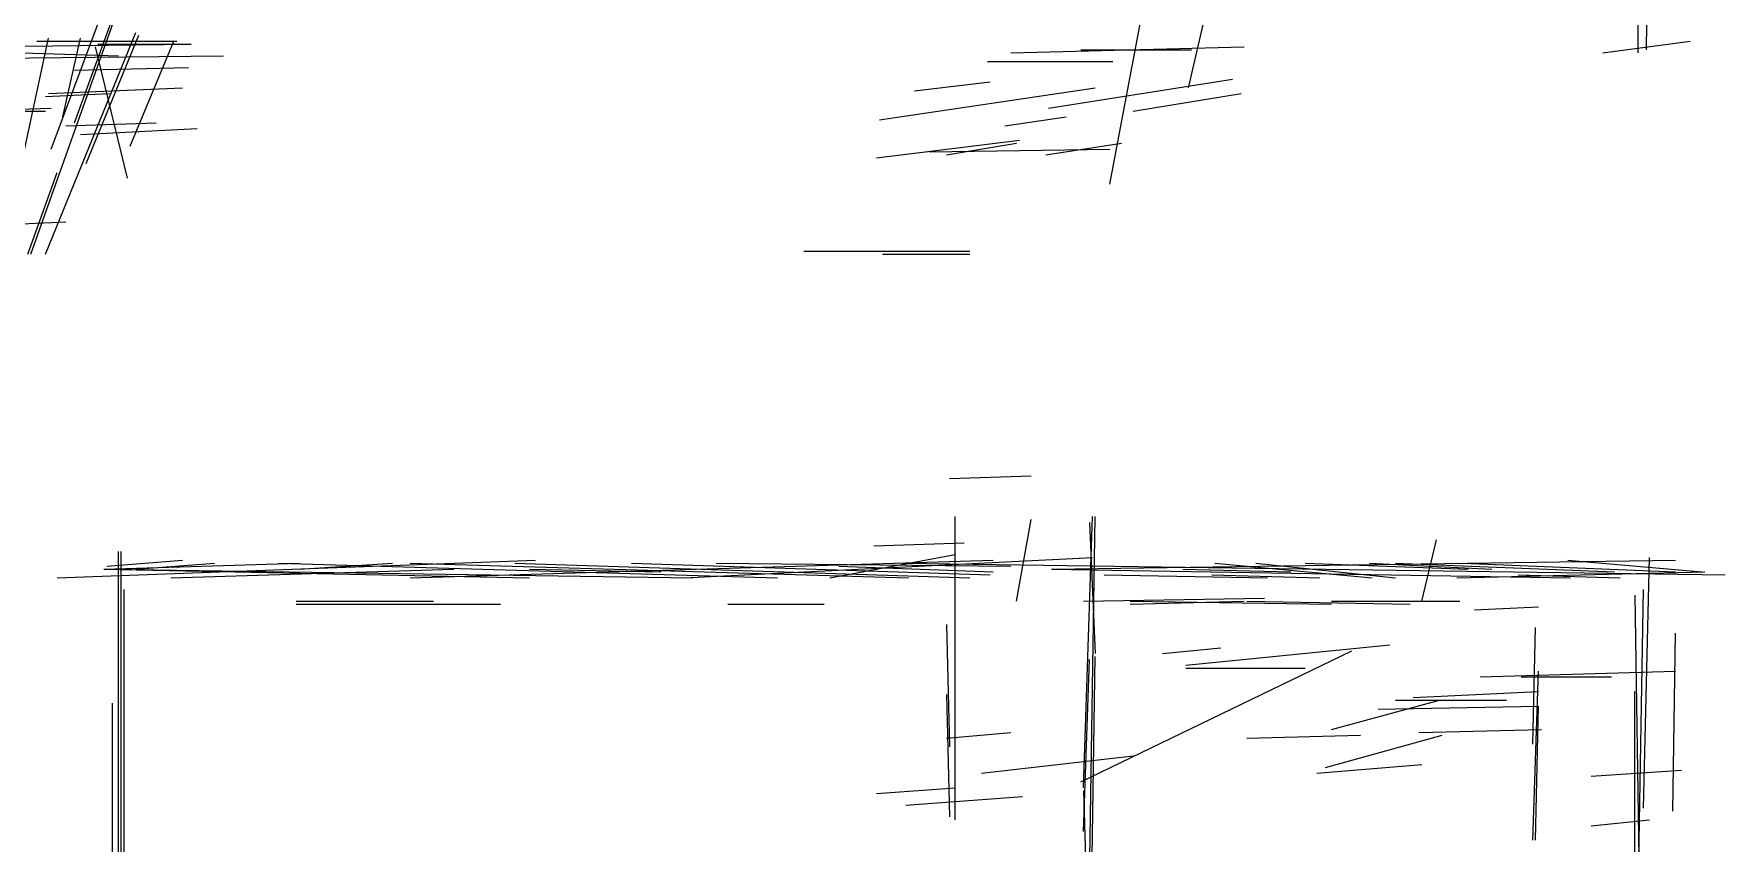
# Model space of a CAD drawing. Header units: metres. Extents: x 0.1 to 46.8, y -33.1 to 0.
# Drawn here: x 8.02 to 13.82, y -16.23 to -13.46 of the extents above; entities that cross this region are included whole.
import ezdxf

# ---------------------------------------------------------------- set-up
doc = ezdxf.new("R2010")
doc.units = ezdxf.units.M
doc.layers.add('Lines', color=7, linetype='Continuous')
doc.layers.add('Walls', color=2, linetype='Continuous')

msp = doc.modelspace()

# ---------------------------------------------------------------- linework, layer by layer
at = {"layer": 'Lines'}
for p, q in [((13.55, -13.51), (13.57, -12.22)), ((13.52, -13.09), (13.52, -13.52)), ((8.08, -13.85), (8.33, -13.18)), ((11.71, -13.97), (11.84, -13.28)), ((8.01, -14.21), (8.33, -13.31)), ((8.16, -13.76), (8.33, -13.29)), ((11.98, -13.64), (12.04, -13.38)), ((8.06, -14.21), (8.37, -13.45)), ((7.77, -13.5), (8.56, -13.49)), ((7.98, -13.89), (8.07, -13.47)), ((8.03, -13.48), (8.51, -13.48)), ((8.12, -13.74), (8.18, -13.47)), ((8.2, -13.9), (8.38, -13.46)), ((8.23, -13.5), (8.34, -13.95)), ((8.24, -13.49), (8.56, -13.49)), ((8.35, -13.84), (8.5, -13.48)), ((11.37, -13.52), (12.17, -13.5)), ((11.61, -13.51), (11.99, -13.51)), ((13.4, -13.52), (13.7, -13.48)), ((7.76, -13.54), (8.67, -13.53)), ((7.98, -13.52), (8.31, -13.53)), ((8.16, -13.58), (8.55, -13.57)), ((11.29, -13.55), (11.72, -13.55)), ((11.04, -13.65), (11.3, -13.62)), ((11.5, -13.71), (12.13, -13.61)), ((8.06, -13.67), (8.28, -13.66)), ((8.07, -13.66), (8.53, -13.64)), ((10.92, -13.75), (11.66, -13.64)), ((11.79, -13.72), (12.16, -13.66)), ((7.42, -13.73), (8.08, -13.71)), ((7.75, -13.72), (8.06, -13.72)), ((11.35, -13.77), (11.56, -13.74)), ((8.13, -13.77), (8.44, -13.76)), ((8.18, -13.8), (8.58, -13.78)), ((10.91, -13.88), (11.4, -13.82)), ((11.09, -13.86), (11.71, -13.85)), ((11.15, -13.87), (11.39, -13.83)), ((11.49, -13.87), (11.75, -13.83)), ((8, -14.21), (8.1, -13.93)), ((7.9, -14.11), (8.13, -14.1)), ((10.66, -14.2), (11.23, -14.2)), ((10.93, -14.21), (11.23, -14.21)), ((11.16, -14.98), (11.44, -14.97)), ((11.18, -16.15), (11.18, -15.11)), ((11.39, -15.4), (11.44, -15.12)), ((11.61, -18.32), (11.66, -15.11)), ((11.62, -16.04), (11.65, -15.11)), ((11.64, -15.13), (11.66, -15.58)), ((12.78, -15.4), (12.83, -15.19)), ((8.31, -18.31), (8.31, -15.23)), ((8.32, -18.96), (8.32, -15.23)), ((10.25, -15.32), (11.65, -15.25)), ((10.75, -15.32), (11.18, -15.24)), ((10.9, -15.21), (11.21, -15.2)), ((13.54, -16.11), (13.56, -15.25)), ((8.1, -15.32), (9.74, -15.26)), ((8.26, -15.29), (8.93, -15.27)), ((8.26, -15.29), (9.72, -15.32)), ((8.27, -15.28), (8.53, -15.26)), ((8.28, -15.29), (10.28, -15.32)), ((8.37, -15.29), (8.64, -15.27)), ((8.49, -15.32), (9.46, -15.29)), ((8.86, -15.27), (10.57, -15.32)), ((8.93, -15.29), (9.25, -15.27)), ((9.31, -15.32), (11.31, -15.26)), ((9.31, -15.27), (11.02, -15.32)), ((9.67, -15.27), (11.23, -15.32)), ((9.72, -15.29), (10.17, -15.3)), ((10.07, -15.27), (11.3, -15.31)), ((10.36, -15.27), (11.37, -15.28)), ((10.78, -15.28), (11.31, -15.3)), ((11, -15.27), (13.82, -15.31)), ((11.51, -15.29), (13.65, -15.26)), ((11.51, -15.29), (13.29, -15.32)), ((11.69, -15.31), (12.25, -15.32)), ((11.96, -15.29), (12.33, -15.3)), ((12.06, -15.31), (12.43, -15.32)), ((12.07, -15.27), (12.61, -15.32)), ((12.21, -15.27), (12.69, -15.32)), ((12.38, -15.27), (12.94, -15.29)), ((12.6, -15.27), (13.02, -15.29)), ((12.69, -15.27), (13.44, -15.3)), ((12.9, -15.32), (13.75, -15.3)), ((12.92, -15.27), (13.65, -15.3)), ((13.11, -15.31), (13.46, -15.32)), ((13.28, -15.26), (13.74, -15.3)), ((8.33, -19.5), (8.33, -15.36)), ((13.49, -18.32), (13.54, -15.36)), ((8.92, -15.4), (9.39, -15.4)), ((8.92, -15.41), (9.62, -15.41)), ((10.4, -15.41), (10.73, -15.41)), ((11.62, -15.4), (12.24, -15.39)), ((11.78, -15.4), (12.47, -15.41)), ((11.78, -15.41), (12.17, -15.4)), ((12.18, -15.4), (12.74, -15.41)), ((12.47, -15.4), (12.91, -15.4)), ((12.96, -15.43), (13.18, -15.42)), ((13.51, -15.38), (13.53, -16.72)), ((11.15, -15.48), (11.16, -15.9)), ((13.16, -15.89), (13.17, -15.49)), ((13.64, -16.12), (13.65, -15.51)), ((11.6, -19.53), (11.66, -15.59)), ((11.61, -16.02), (12.54, -15.57)), ((11.62, -16.19), (11.64, -15.6)), ((11.89, -15.58), (12.09, -15.56)), ((11.97, -15.62), (12.67, -15.55)), ((11.97, -15.63), (12.38, -15.63)), ((12.98, -15.66), (13.65, -15.64)), ((13.12, -15.66), (13.43, -15.66)), ((13.16, -16.22), (13.18, -15.64)), ((12.75, -15.73), (13.18, -15.71)), ((13.51, -16.64), (13.51, -15.71)), ((8.29, -17.35), (8.29, -15.75)), ((11.15, -15.72), (11.16, -16.14)), ((12.47, -15.84), (12.84, -15.74)), ((12.63, -15.77), (13.18, -15.76)), ((12.69, -15.74), (13.07, -15.74)), ((13.17, -16.22), (13.18, -15.76)), ((11.15, -15.87), (11.37, -15.85)), ((12.18, -15.87), (12.57, -15.86)), ((12.45, -15.97), (12.85, -15.86)), ((12.77, -15.85), (13.19, -15.84)), ((11.27, -15.99), (11.79, -15.93)), ((12.42, -15.99), (12.78, -15.96)), ((13.36, -16), (13.67, -15.98)), ((10.91, -16.06), (11.18, -16.04)), ((11.62, -16.05), (11.63, -16.42)), ((11.01, -16.1), (11.41, -16.07)), ((13.36, -16.17), (13.56, -16.15))]:
    msp.add_line(p, q, dxfattribs=at)
at = {"layer": 'Walls'}
for p, q in [((13.55, -13.51), (13.57, -12.22)), ((8.08, -13.85), (8.33, -13.18)), ((8.08, -13.85), (8.33, -13.18)), ((8.08, -13.85), (8.33, -13.18)), ((8.08, -13.85), (8.33, -13.18)), ((8.08, -13.85), (8.33, -13.18)), ((11.71, -13.97), (11.84, -13.28)), ((8.01, -14.21), (8.33, -13.31)), ((8.01, -14.21), (8.33, -13.31)), ((8.01, -14.21), (8.33, -13.31)), ((8.06, -14.21), (8.37, -13.45)), ((8.06, -14.21), (8.37, -13.45)), ((8.06, -14.21), (8.37, -13.45)), ((7.77, -13.5), (8.56, -13.49)), ((7.77, -13.5), (8.56, -13.49)), ((7.77, -13.5), (8.56, -13.49)), ((11.37, -13.52), (12.17, -13.5)), ((11.37, -13.52), (12.17, -13.5)), ((11.37, -13.52), (12.17, -13.5)), ((11.37, -13.52), (12.17, -13.5)), ((11.37, -13.52), (12.17, -13.5)), ((11.37, -13.52), (12.17, -13.5)), ((11.37, -13.52), (12.17, -13.5)), ((11.37, -13.52), (12.17, -13.5)), ((7.76, -13.54), (8.67, -13.53)), ((7.76, -13.54), (8.67, -13.53)), ((7.76, -13.54), (8.67, -13.53)), ((11.5, -13.71), (12.13, -13.61)), ((11.5, -13.71), (12.13, -13.61)), ((11.5, -13.71), (12.13, -13.61)), ((11.5, -13.71), (12.13, -13.61)), ((11.5, -13.71), (12.13, -13.61)), ((10.92, -13.75), (11.66, -13.64)), ((10.92, -13.75), (11.66, -13.64)), ((10.92, -13.75), (11.66, -13.64)), ((10.92, -13.75), (11.66, -13.64)), ((10.92, -13.75), (11.66, -13.64)), ((10.92, -13.75), (11.66, -13.64)), ((10.92, -13.75), (11.66, -13.64)), ((10.92, -13.75), (11.66, -13.64)), ((7.42, -13.73), (8.08, -13.71)), ((7.42, -13.73), (8.08, -13.71)), ((7.42, -13.73), (8.08, -13.71)), ((7.42, -13.73), (8.08, -13.71)), ((11.09, -13.86), (11.71, -13.85)), ((11.09, -13.86), (11.71, -13.85)), ((11.09, -13.86), (11.71, -13.85)), ((11.09, -13.86), (11.71, -13.85)), ((11.09, -13.86), (11.71, -13.85)), ((10.66, -14.2), (11.23, -14.2)), ((10.66, -14.2), (11.23, -14.2)), ((11.18, -16.15), (11.18, -15.11)), ((11.18, -16.15), (11.18, -15.11)), ((11.61, -18.32), (11.66, -15.11)), ((11.61, -18.32), (11.66, -15.11)), ((11.61, -18.32), (11.66, -15.11)), ((11.61, -18.32), (11.66, -15.11)), ((11.61, -18.32), (11.66, -15.11)), ((11.61, -18.32), (11.66, -15.11)), ((11.62, -16.04), (11.65, -15.11)), ((11.62, -16.04), (11.65, -15.11)), ((8.31, -18.31), (8.31, -15.23)), ((8.31, -18.31), (8.31, -15.23)), ((8.31, -18.31), (8.31, -15.23)), ((8.31, -18.31), (8.31, -15.23)), ((8.31, -18.31), (8.31, -15.23)), ((8.31, -18.31), (8.31, -15.23)), ((8.32, -18.96), (8.32, -15.23)), ((8.32, -18.96), (8.32, -15.23)), ((8.32, -18.96), (8.32, -15.23)), ((8.32, -18.96), (8.32, -15.23)), ((8.32, -18.96), (8.32, -15.23)), ((8.32, -18.96), (8.32, -15.23)), ((8.32, -18.96), (8.32, -15.23)), ((10.25, -15.32), (11.65, -15.25)), ((10.25, -15.32), (11.65, -15.25)), ((10.25, -15.32), (11.65, -15.25)), ((10.25, -15.32), (11.65, -15.25)), ((13.54, -16.11), (13.56, -15.25)), ((13.54, -16.11), (13.56, -15.25)), ((13.54, -16.11), (13.56, -15.25)), ((13.54, -16.11), (13.56, -15.25)), ((13.54, -16.11), (13.56, -15.25)), ((13.54, -16.11), (13.56, -15.25)), ((8.1, -15.32), (9.74, -15.26)), ((8.1, -15.32), (9.74, -15.26)), ((8.1, -15.32), (9.74, -15.26)), ((8.1, -15.32), (9.74, -15.26)), ((8.26, -15.29), (8.93, -15.27)), ((8.26, -15.29), (8.93, -15.27)), ((8.26, -15.29), (8.93, -15.27)), ((8.26, -15.29), (8.93, -15.27)), ((8.26, -15.29), (8.93, -15.27)), ((8.26, -15.29), (9.72, -15.32)), ((8.26, -15.29), (9.72, -15.32)), ((8.26, -15.29), (9.72, -15.32)), ((8.26, -15.29), (9.72, -15.32)), ((8.28, -15.29), (10.28, -15.32)), ((8.28, -15.29), (10.28, -15.32)), ((8.28, -15.29), (10.28, -15.32)), ((8.28, -15.29), (10.28, -15.32)), ((8.28, -15.29), (10.28, -15.32)), ((8.49, -15.32), (9.46, -15.29)), ((8.49, -15.32), (9.46, -15.29)), ((8.49, -15.32), (9.46, -15.29)), ((8.49, -15.32), (9.46, -15.29)), ((8.86, -15.27), (10.57, -15.32)), ((8.86, -15.27), (10.57, -15.32)), ((8.86, -15.27), (10.57, -15.32)), ((8.86, -15.27), (10.57, -15.32)), ((8.86, -15.27), (10.57, -15.32)), ((8.86, -15.27), (10.57, -15.32)), ((8.86, -15.27), (10.57, -15.32)), ((8.86, -15.27), (10.57, -15.32)), ((9.31, -15.32), (11.31, -15.26)), ((9.31, -15.32), (11.31, -15.26)), ((9.31, -15.32), (11.31, -15.26)), ((9.31, -15.32), (11.31, -15.26)), ((9.31, -15.32), (11.31, -15.26)), ((9.31, -15.27), (11.02, -15.32)), ((9.31, -15.27), (11.02, -15.32)), ((9.31, -15.27), (11.02, -15.32)), ((9.31, -15.27), (11.02, -15.32)), ((9.31, -15.27), (11.02, -15.32)), ((9.67, -15.27), (11.23, -15.32)), ((9.67, -15.27), (11.23, -15.32)), ((9.67, -15.27), (11.23, -15.32)), ((9.67, -15.27), (11.23, -15.32)), ((9.67, -15.27), (11.23, -15.32)), ((9.67, -15.27), (11.23, -15.32)), ((10.07, -15.27), (11.3, -15.31)), ((10.07, -15.27), (11.3, -15.31)), ((10.07, -15.27), (11.3, -15.31)), ((10.07, -15.27), (11.3, -15.31)), ((10.07, -15.27), (11.3, -15.31)), ((10.07, -15.27), (11.3, -15.31)), ((10.36, -15.27), (11.37, -15.28)), ((10.36, -15.27), (11.37, -15.28)), ((10.36, -15.27), (11.37, -15.28)), ((10.36, -15.27), (11.37, -15.28)), ((10.36, -15.27), (11.37, -15.28)), ((10.78, -15.28), (11.31, -15.3)), ((10.78, -15.28), (11.31, -15.3)), ((10.78, -15.28), (11.31, -15.3)), ((10.78, -15.28), (11.31, -15.3)), ((11, -15.27), (13.82, -15.31)), ((11, -15.27), (13.82, -15.31)), ((11, -15.27), (13.82, -15.31)), ((11, -15.27), (13.82, -15.31)), ((11, -15.27), (13.82, -15.31)), ((11, -15.27), (13.82, -15.31)), ((11, -15.27), (13.82, -15.31)), ((11, -15.27), (13.82, -15.31)), ((11.51, -15.29), (13.65, -15.26)), ((11.51, -15.29), (13.65, -15.26)), ((11.51, -15.29), (13.65, -15.26)), ((11.51, -15.29), (13.65, -15.26)), ((11.51, -15.29), (13.65, -15.26)), ((11.51, -15.29), (13.65, -15.26)), ((11.51, -15.29), (13.65, -15.26)), ((11.51, -15.29), (13.65, -15.26)), ((11.51, -15.29), (13.65, -15.26)), ((11.51, -15.29), (13.65, -15.26)), ((11.51, -15.29), (13.65, -15.26)), ((11.51, -15.29), (13.65, -15.26)), ((11.51, -15.29), (13.29, -15.32)), ((11.51, -15.29), (13.29, -15.32)), ((11.51, -15.29), (13.29, -15.32)), ((11.51, -15.29), (13.29, -15.32)), ((11.51, -15.29), (13.29, -15.32)), ((11.51, -15.29), (13.29, -15.32)), ((11.51, -15.29), (13.29, -15.32)), ((11.51, -15.29), (13.29, -15.32)), ((11.69, -15.31), (12.25, -15.32)), ((11.69, -15.31), (12.25, -15.32)), ((11.69, -15.31), (12.25, -15.32)), ((11.69, -15.31), (12.25, -15.32)), ((11.69, -15.31), (12.25, -15.32)), ((11.69, -15.31), (12.25, -15.32)), ((11.69, -15.31), (12.25, -15.32)), ((11.69, -15.31), (12.25, -15.32)), ((11.69, -15.31), (12.25, -15.32)), ((12.07, -15.27), (12.61, -15.32)), ((12.07, -15.27), (12.61, -15.32)), ((12.07, -15.27), (12.61, -15.32)), ((12.07, -15.27), (12.61, -15.32)), ((12.07, -15.27), (12.61, -15.32)), ((12.07, -15.27), (12.61, -15.32)), ((12.07, -15.27), (12.61, -15.32)), ((12.07, -15.27), (12.61, -15.32)), ((12.38, -15.27), (12.94, -15.29)), ((12.38, -15.27), (12.94, -15.29)), ((12.38, -15.27), (12.94, -15.29)), ((12.38, -15.27), (12.94, -15.29)), ((12.38, -15.27), (12.94, -15.29)), ((12.38, -15.27), (12.94, -15.29)), ((12.38, -15.27), (12.94, -15.29)), ((12.38, -15.27), (12.94, -15.29)), ((12.38, -15.27), (12.94, -15.29)), ((12.38, -15.27), (12.94, -15.29)), ((12.38, -15.27), (12.94, -15.29)), ((12.38, -15.27), (12.94, -15.29)), ((12.38, -15.27), (12.94, -15.29)), ((12.69, -15.27), (13.44, -15.3)), ((12.69, -15.27), (13.44, -15.3)), ((12.69, -15.27), (13.44, -15.3)), ((12.69, -15.27), (13.44, -15.3)), ((12.69, -15.27), (13.44, -15.3)), ((12.69, -15.27), (13.44, -15.3)), ((12.69, -15.27), (13.44, -15.3)), ((12.69, -15.27), (13.44, -15.3)), ((12.69, -15.27), (13.44, -15.3)), ((12.69, -15.27), (13.44, -15.3)), ((12.9, -15.32), (13.75, -15.3)), ((12.9, -15.32), (13.75, -15.3)), ((12.9, -15.32), (13.75, -15.3)), ((12.9, -15.32), (13.75, -15.3)), ((12.9, -15.32), (13.75, -15.3)), ((12.92, -15.27), (13.65, -15.3)), ((12.92, -15.27), (13.65, -15.3)), ((12.92, -15.27), (13.65, -15.3)), ((12.92, -15.27), (13.65, -15.3)), ((12.92, -15.27), (13.65, -15.3)), ((8.33, -19.5), (8.33, -15.36)), ((8.33, -19.5), (8.33, -15.36)), ((8.33, -19.5), (8.33, -15.36)), ((8.33, -19.5), (8.33, -15.36)), ((13.49, -18.32), (13.54, -15.36)), ((13.49, -18.32), (13.54, -15.36)), ((13.49, -18.32), (13.54, -15.36)), ((13.49, -18.32), (13.54, -15.36)), ((8.92, -15.41), (9.62, -15.41)), ((8.92, -15.41), (9.62, -15.41)), ((8.92, -15.41), (9.62, -15.41)), ((8.92, -15.41), (9.62, -15.41)), ((8.92, -15.41), (9.62, -15.41)), ((11.62, -15.4), (12.24, -15.39)), ((11.62, -15.4), (12.24, -15.39)), ((11.62, -15.4), (12.24, -15.39)), ((11.62, -15.4), (12.24, -15.39)), ((11.62, -15.4), (12.24, -15.39)), ((11.62, -15.4), (12.24, -15.39)), ((11.62, -15.4), (12.24, -15.39)), ((11.62, -15.4), (12.24, -15.39)), ((11.62, -15.4), (12.24, -15.39)), ((11.78, -15.4), (12.47, -15.41)), ((11.78, -15.4), (12.47, -15.41)), ((11.78, -15.4), (12.47, -15.41)), ((11.78, -15.4), (12.47, -15.41)), ((11.78, -15.4), (12.47, -15.41)), ((11.78, -15.4), (12.47, -15.41)), ((11.78, -15.4), (12.47, -15.41)), ((11.78, -15.4), (12.47, -15.41)), ((11.78, -15.4), (12.47, -15.41)), ((12.18, -15.4), (12.74, -15.41)), ((12.18, -15.4), (12.74, -15.41)), ((12.18, -15.4), (12.74, -15.41)), ((12.18, -15.4), (12.74, -15.41)), ((12.18, -15.4), (12.74, -15.41)), ((12.18, -15.4), (12.74, -15.41)), ((12.18, -15.4), (12.74, -15.41)), ((12.18, -15.4), (12.74, -15.41)), ((12.18, -15.4), (12.74, -15.41)), ((13.51, -15.38), (13.53, -16.72)), ((13.51, -15.38), (13.53, -16.72)), ((13.51, -15.38), (13.53, -16.72)), ((13.51, -15.38), (13.53, -16.72)), ((13.51, -15.38), (13.53, -16.72)), ((13.64, -16.12), (13.65, -15.51)), ((13.64, -16.12), (13.65, -15.51)), ((13.64, -16.12), (13.65, -15.51)), ((13.64, -16.12), (13.65, -15.51)), ((13.64, -16.12), (13.65, -15.51)), ((13.64, -16.12), (13.65, -15.51)), ((13.64, -16.12), (13.65, -15.51)), ((11.6, -19.53), (11.66, -15.59)), ((11.6, -19.53), (11.66, -15.59)), ((11.6, -19.53), (11.66, -15.59)), ((11.6, -19.53), (11.66, -15.59)), ((11.6, -19.53), (11.66, -15.59)), ((11.6, -19.53), (11.66, -15.59)), ((11.6, -19.53), (11.66, -15.59)), ((11.6, -19.53), (11.66, -15.59)), ((11.6, -19.53), (11.66, -15.59)), ((11.62, -16.19), (11.64, -15.6)), ((11.62, -16.19), (11.64, -15.6)), ((11.62, -16.19), (11.64, -15.6)), ((11.97, -15.62), (12.67, -15.55)), ((11.97, -15.62), (12.67, -15.55)), ((11.97, -15.62), (12.67, -15.55)), ((11.97, -15.62), (12.67, -15.55)), ((11.97, -15.62), (12.67, -15.55)), ((11.97, -15.62), (12.67, -15.55)), ((11.97, -15.62), (12.67, -15.55)), ((11.97, -15.62), (12.67, -15.55)), ((11.97, -15.62), (12.67, -15.55)), ((12.98, -15.66), (13.65, -15.64)), ((12.98, -15.66), (13.65, -15.64)), ((12.98, -15.66), (13.65, -15.64)), ((12.98, -15.66), (13.65, -15.64)), ((12.98, -15.66), (13.65, -15.64)), ((13.16, -16.22), (13.18, -15.64)), ((13.16, -16.22), (13.18, -15.64)), ((13.16, -16.22), (13.18, -15.64)), ((13.16, -16.22), (13.18, -15.64)), ((13.51, -16.64), (13.51, -15.71)), ((13.51, -16.64), (13.51, -15.71)), ((13.51, -16.64), (13.51, -15.71)), ((13.51, -16.64), (13.51, -15.71)), ((8.29, -17.35), (8.29, -15.75)), ((8.29, -17.35), (8.29, -15.75)), ((8.29, -17.35), (8.29, -15.75)), ((8.29, -17.35), (8.29, -15.75)), ((8.29, -17.35), (8.29, -15.75)), ((12.63, -15.77), (13.18, -15.76)), ((12.63, -15.77), (13.18, -15.76)), ((12.63, -15.77), (13.18, -15.76)), ((12.63, -15.77), (13.18, -15.76)), ((12.63, -15.77), (13.18, -15.76)), ((12.63, -15.77), (13.18, -15.76)), ((12.63, -15.77), (13.18, -15.76)), ((12.63, -15.77), (13.18, -15.76)), ((12.63, -15.77), (13.18, -15.76)), ((12.63, -15.77), (13.18, -15.76)), ((12.63, -15.77), (13.18, -15.76)), ((11.27, -15.99), (11.79, -15.93)), ((11.27, -15.99), (11.79, -15.93)), ((11.27, -15.99), (11.79, -15.93))]:
    msp.add_line(p, q, dxfattribs=at)

doc.saveas('drawing.dxf')
